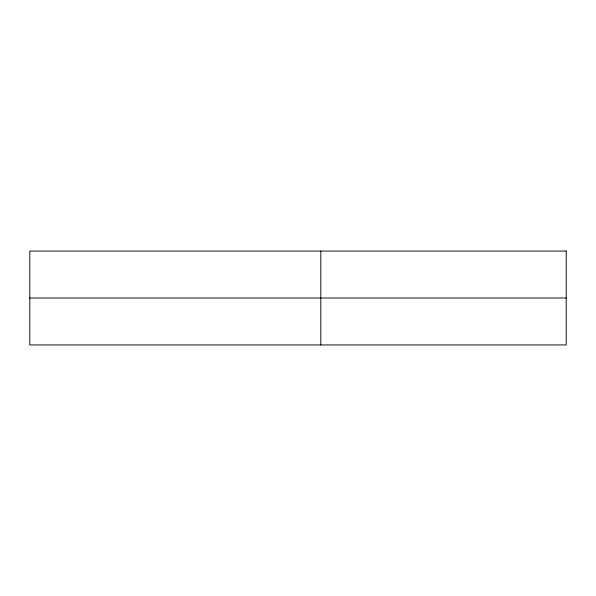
<?xml version="1.0" encoding="UTF-8"?>
<svg xmlns="http://www.w3.org/2000/svg" width="596" height="596" viewBox="0 0 596 596"><rect width="100%" height="100%" fill="white"/><g stroke="black" fill="none" stroke-linecap="round" stroke-linejoin="round"><path stroke-width="0.89" d="M29.8 298L566.2 298M320.804 251.065L320.804 344.935M566.2 251.065L29.8 251.065L29.8 344.935L566.2 344.935L566.2 251.065"/></g></svg>
